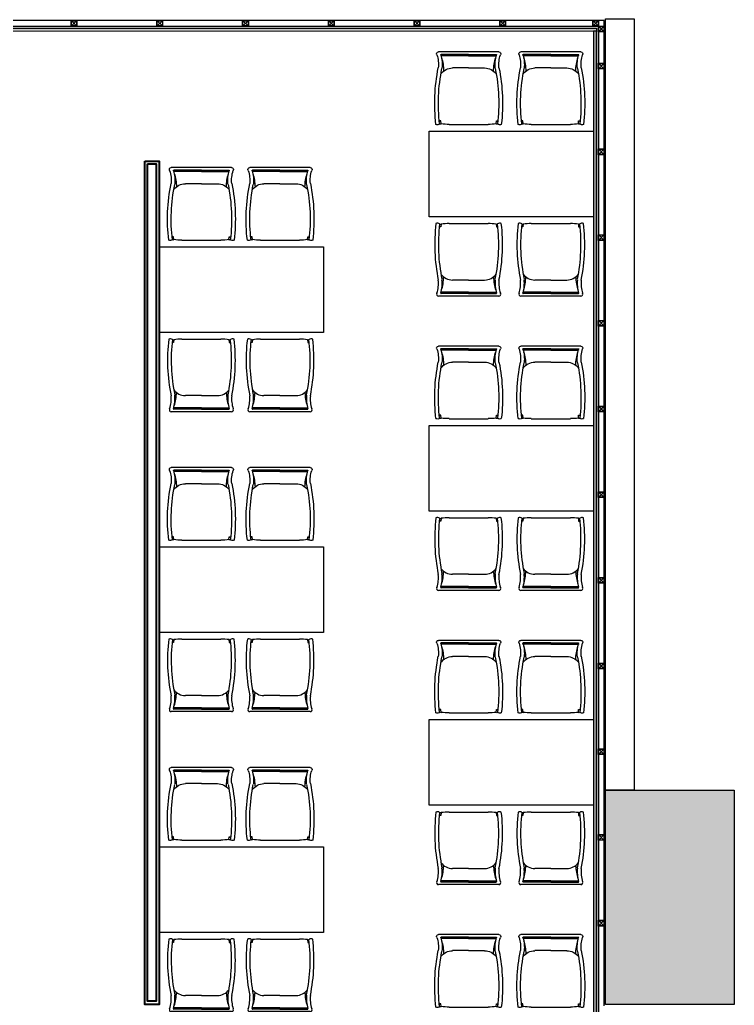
# Model space of a CAD drawing. Header units: millimetres. Extents: x 226371 to 229337, y -157032 to -153287.
# Drawn here: x 228650 to 229150, y -156685 to -155995 of the extents above; entities that cross this region are included whole.
import ezdxf

# ---------------------------------------------------------------- set-up
doc = ezdxf.new("R2010")
doc.units = ezdxf.units.MM
for name, color, linetype in [('Alçıpan Duvar', 1, 'Continuous'), ('ceco.net 148', 7, 'Continuous'), ('Duvar Beton Görünümlü', 149, 'Continuous'), ('PROFİL', 252, 'Continuous'), ('XREF-interior-00$0$ASOS-WALL-FULL', 4, 'Continuous'), ('XREF-structure-00$0$ASOS-HATCH', 8, 'Continuous'), ('XREF-structure-00$0$ASOS-STRC-CNCRT', 2, 'Continuous')]:
    doc.layers.add(name, color=color, linetype=linetype)
for name, color, linetype, lineweight in [('Duvar Taş Kaplama', 23, 'Continuous', 13), ('s.Kesit', 167, 'Continuous', 40), ('s.Tefriş', 27, 'Continuous', 30)]:
    doc.layers.add(name, color=color, linetype=linetype, lineweight=lineweight)

# ---------------------------------------------------------------- blocks, each defined once
blk = doc.blocks.new('rtherterhr')
at = {"layer": 's.Tefriş'}
for p, q in [((-128.3, -655.3), (1.8, -655.3)), ((1.8, -655.3), (131.8, -655.3)), ((-184.2, -678.3), (-193.7, -678.3)), ((-184.2, -678.3), (-193.3, -674)), ((-182.4, -658.9), (-184.2, -678.3)), ((185.3, -658.9), (187.1, -678.3)), ((187.1, -678.3), (196.2, -674)), ((187.1, -678.3), (196.7, -678.3)), ((1.5, -1032), (-105.3, -1032)), ((1.5, -1032), (108.2, -1032)), ((1.5, -1113), (-182, -1113)), ((1.5, -1113.9), (-182, -1113.9)), ((1.5, -1113), (184.9, -1113)), ((1.5, -1113.9), (184.9, -1113.9)), ((202.7, -1139.1), (-199.1, -1139.1)), ((1.5, -1122), (-182.3, -1122)), ((1.5, -1122), (185.2, -1122))]:
    blk.add_line(p, q, dxfattribs=at)
for centre, radius, start, end in [((956.4, -795.9), 1180.7, 173.16375, 191.56433), ((-205.9, -675.1), 22.2, 49.52362, 116.80387), ((-123.5, -1136.2), 480.9, 90.56992, 97.02957), ((127, -1136.2), 480.9, 82.97043, 89.43008), ((209.4, -675.1), 22.2, 63.19613, 130.47638), ((-952.8, -795.9), 1180.7, 348.43567, 6.83625), ((954.7, -795.7), 1154.4, 173.16375, 191.56433), ((-186.1, -647.5), 12, 243.4625, 288.24639), ((-186.1, -647.5), 12, 243.4625, 288.24639), ((-951.8, -795.7), 1154.4, 348.43567, 6.83625), ((189.1, -647.5), 12, 251.75361, 296.5375), ((189.7, -647.5), 12, 251.75361, 296.5375), ((-416, -1053.1), 216.6, 342.03388, 5.44867), ((-415.7, -1052.5), 240.9, 344.03742, 5.44867), ((-104.4, -934.1), 97.8, 216.80733, 269.48361), ((-482.1, -1004.7), 317.3, 342.43591, 358.84091), ((107.4, -934.1), 97.8, 270.51639, 323.19267), ((485.1, -1004.7), 317.3, 181.15909, 197.56409), ((418.6, -1052.5), 240.9, 174.55133, 195.96258), ((419.5, -1053.1), 216.6, 174.55133, 197.96612), ((-181.9, -1113.1), 0.725, 162.47915, 272.62383), ((-182.1, -1112.6), 0.433, 170.77976, 288.2285), ((184.8, -1113.1), 0.725, 267.37617, 17.52085), ((185, -1112.6), 0.433, 251.7715, 9.22024), ((-199.2, -1126.5), 12.6, 148.50007, 270.17078), ((-181.8, -1119.7), 2.42, 158.62583, 259.65504), ((184.8, -1119.7), 2.42, 280.34496, 21.37417), ((202.7, -1126.5), 12.6, 269.82922, 31.49993)]:
    blk.add_arc(centre, radius, start, end, dxfattribs=at)

msp = doc.modelspace()

# ---------------------------------------------------------------- hatches: boundary and pattern name
at = {"layer": 'Duvar Beton Görünümlü'}
h = msp.add_hatch(color=256, dxfattribs=at)
h.dxf.hatch_style = 1
h.paths.add_polyline_path([(229051.14, -156003.02), (229051.14, -156693.02), (229057.64, -156693.02), (229057.64, -156795.02), (229059.64, -156795.02), (229059.64, -156691.02), (229053.14, -156691.02), (229053.14, -156003.02)])
at = {"layer": 'Duvar Taş Kaplama'}
h = msp.add_hatch(color=256, dxfattribs=at)
h.dxf.hatch_style = 1
h.paths.add_polyline_path([(229053.14, -156003.02), (229053.14, -156001.02), (228387.14, -156001.02), (228387.14, -156003.02)])
at = {"layer": 'XREF-structure-00$0$ASOS-HATCH'}
h = msp.add_hatch(color=256, dxfattribs=at)
h.dxf.hatch_style = 1
h.paths.add_polyline_path([(229149.64, -156684.52), (229059.64, -156684.52), (229059.64, -156534.52), (229149.64, -156534.52)])

# ---------------------------------------------------------------- linework, layer by layer
at = {"layer": 'Alçıpan Duvar'}
for p, q in [((228385.64, -155999.52), (229054.64, -155999.52)), ((228387.14, -156001.02), (229053.14, -156001.02)), ((229053.14, -156001.02), (229053.14, -156691.02)), ((229054.64, -155999.52), (229054.64, -156689.52))]:
    msp.add_line(p, q, dxfattribs=at)
at = {"layer": 'Duvar Beton Görünümlü'}
msp.add_lwpolyline([(229051.14, -156003.02), (229051.14, -156693.02), (229057.64, -156693.02), (229057.64, -156795.02), (229059.64, -156795.02), (229059.64, -156691.02), (229053.14, -156691.02), (229053.14, -156003.02), (229051.14, -156003.02)], dxfattribs=at)
at = {"layer": 'Duvar Taş Kaplama'}
msp.add_lwpolyline([(228387.14, -156003.02), (229053.14, -156003.02), (229053.14, -156001.02), (228387.14, -156001.02)], close=True, dxfattribs=at)
at = {"layer": 'PROFİL'}
for p, q in [((229058.64, -155995.52), (228180.64, -155995.52)), ((228685.84, -155995.72), (228689.44, -155999.32)), ((228685.84, -155999.32), (228689.44, -155995.72)), ((228745.84, -155995.72), (228749.44, -155999.32)), ((228745.84, -155999.32), (228749.44, -155995.72)), ((228805.84, -155995.72), (228809.44, -155999.32)), ((228805.84, -155999.32), (228809.44, -155995.72)), ((228865.84, -155995.72), (228869.44, -155999.32)), ((228865.84, -155999.32), (228869.44, -155995.72)), ((228925.84, -155995.72), (228929.44, -155999.32)), ((228925.84, -155999.32), (228929.44, -155995.72)), ((228985.84, -155995.72), (228989.44, -155999.32)), ((228985.84, -155999.32), (228989.44, -155995.72)), ((229050.84, -155995.72), (229054.44, -155999.32)), ((229050.84, -155999.32), (229054.44, -155995.72)), ((229054.84, -155999.72), (229058.44, -156003.32)), ((229054.84, -156003.32), (229058.44, -155999.72)), ((229058.64, -156685.52), (229058.64, -155995.52)), ((229054.84, -156025.72), (229058.44, -156029.32)), ((229054.84, -156029.32), (229058.44, -156025.72)), ((229054.84, -156085.72), (229058.44, -156089.32)), ((229054.84, -156089.32), (229058.44, -156085.72)), ((229054.84, -156145.72), (229058.44, -156149.32)), ((229054.84, -156149.32), (229058.44, -156145.72)), ((229054.84, -156205.72), (229058.44, -156209.32)), ((229054.84, -156209.32), (229058.44, -156205.72)), ((229054.84, -156265.72), (229058.44, -156269.32)), ((229054.84, -156269.32), (229058.44, -156265.72)), ((229054.84, -156325.72), (229058.44, -156329.32)), ((229054.84, -156329.32), (229058.44, -156325.72)), ((229054.84, -156385.72), (229058.44, -156389.32)), ((229054.84, -156389.32), (229058.44, -156385.72)), ((229054.84, -156445.72), (229058.44, -156449.32)), ((229054.84, -156449.32), (229058.44, -156445.72)), ((229054.84, -156505.72), (229058.44, -156509.32)), ((229054.84, -156509.32), (229058.44, -156505.72)), ((229054.84, -156565.72), (229058.44, -156569.32)), ((229054.84, -156569.32), (229058.44, -156565.72)), ((229054.84, -156625.72), (229058.44, -156629.32)), ((229054.84, -156629.32), (229058.44, -156625.72))]:
    msp.add_line(p, q, dxfattribs=at)
for points in [[(228685.64, -155995.52), (228689.64, -155995.52), (228689.64, -155999.52), (228685.64, -155999.52)], [(228685.84, -155995.72), (228689.44, -155995.72), (228689.44, -155999.32), (228685.84, -155999.32)], [(228745.64, -155995.52), (228749.64, -155995.52), (228749.64, -155999.52), (228745.64, -155999.52)], [(228745.84, -155995.72), (228749.44, -155995.72), (228749.44, -155999.32), (228745.84, -155999.32)], [(228805.64, -155995.52), (228809.64, -155995.52), (228809.64, -155999.52), (228805.64, -155999.52)], [(228805.84, -155995.72), (228809.44, -155995.72), (228809.44, -155999.32), (228805.84, -155999.32)], [(228865.64, -155995.52), (228869.64, -155995.52), (228869.64, -155999.52), (228865.64, -155999.52)], [(228865.84, -155995.72), (228869.44, -155995.72), (228869.44, -155999.32), (228865.84, -155999.32)], [(228925.64, -155995.52), (228929.64, -155995.52), (228929.64, -155999.52), (228925.64, -155999.52)], [(228925.84, -155995.72), (228929.44, -155995.72), (228929.44, -155999.32), (228925.84, -155999.32)], [(228985.64, -155995.52), (228989.64, -155995.52), (228989.64, -155999.52), (228985.64, -155999.52)], [(228985.84, -155995.72), (228989.44, -155995.72), (228989.44, -155999.32), (228985.84, -155999.32)], [(229050.64, -155995.52), (229054.64, -155995.52), (229054.64, -155999.52), (229050.64, -155999.52)], [(229050.84, -155995.72), (229054.44, -155995.72), (229054.44, -155999.32), (229050.84, -155999.32)], [(229054.64, -155999.52), (229058.64, -155999.52), (229058.64, -156003.52), (229054.64, -156003.52)], [(229054.84, -155999.72), (229058.44, -155999.72), (229058.44, -156003.32), (229054.84, -156003.32)], [(229054.64, -156025.52), (229058.64, -156025.52), (229058.64, -156029.52), (229054.64, -156029.52)], [(229054.84, -156025.72), (229058.44, -156025.72), (229058.44, -156029.32), (229054.84, -156029.32)], [(229054.64, -156085.52), (229058.64, -156085.52), (229058.64, -156089.52), (229054.64, -156089.52)], [(229054.84, -156085.72), (229058.44, -156085.72), (229058.44, -156089.32), (229054.84, -156089.32)], [(229054.64, -156145.52), (229058.64, -156145.52), (229058.64, -156149.52), (229054.64, -156149.52)], [(229054.84, -156145.72), (229058.44, -156145.72), (229058.44, -156149.32), (229054.84, -156149.32)], [(229054.64, -156205.52), (229058.64, -156205.52), (229058.64, -156209.52), (229054.64, -156209.52)], [(229054.84, -156205.72), (229058.44, -156205.72), (229058.44, -156209.32), (229054.84, -156209.32)], [(229054.64, -156265.52), (229058.64, -156265.52), (229058.64, -156269.52), (229054.64, -156269.52)], [(229054.84, -156265.72), (229058.44, -156265.72), (229058.44, -156269.32), (229054.84, -156269.32)], [(229054.64, -156325.52), (229058.64, -156325.52), (229058.64, -156329.52), (229054.64, -156329.52)], [(229054.84, -156325.72), (229058.44, -156325.72), (229058.44, -156329.32), (229054.84, -156329.32)], [(229054.64, -156385.52), (229058.64, -156385.52), (229058.64, -156389.52), (229054.64, -156389.52)], [(229054.84, -156385.72), (229058.44, -156385.72), (229058.44, -156389.32), (229054.84, -156389.32)], [(229054.64, -156445.52), (229058.64, -156445.52), (229058.64, -156449.52), (229054.64, -156449.52)], [(229054.84, -156445.72), (229058.44, -156445.72), (229058.44, -156449.32), (229054.84, -156449.32)], [(229054.64, -156505.52), (229058.64, -156505.52), (229058.64, -156509.52), (229054.64, -156509.52)], [(229054.84, -156505.72), (229058.44, -156505.72), (229058.44, -156509.32), (229054.84, -156509.32)], [(229054.64, -156565.52), (229058.64, -156565.52), (229058.64, -156569.52), (229054.64, -156569.52)], [(229054.84, -156565.72), (229058.44, -156565.72), (229058.44, -156569.32), (229054.84, -156569.32)], [(229054.64, -156625.52), (229058.64, -156625.52), (229058.64, -156629.52), (229054.64, -156629.52)], [(229054.84, -156625.72), (229058.44, -156625.72), (229058.44, -156629.32), (229054.84, -156629.32)]]:
    msp.add_lwpolyline(points, close=True, dxfattribs=at)
at = {"layer": 's.Kesit'}
for points in [[(228737.14, -156094.02), (228747.14, -156094.02), (228747.14, -156684.52), (228737.14, -156684.52)], [(228739.14, -156095.88), (228745.14, -156095.88), (228745.14, -156682.06), (228739.14, -156682.06)]]:
    msp.add_lwpolyline(points, close=True, dxfattribs=at)
at = {"layer": 's.Tefriş'}
for points in [[(228936.14, -156073.02), (229051.14, -156073.02), (229051.14, -156133.02), (228936.14, -156133.02)], [(228936.14, -156279.02), (229051.14, -156279.02), (229051.14, -156339.02), (228936.14, -156339.02)], [(228936.14, -156485.02), (229051.14, -156485.02), (229051.14, -156545.02), (228936.14, -156545.02)]]:
    msp.add_lwpolyline(points, close=True, dxfattribs=at)
for points in [[(228802.14, -156214.02), (228747.14, -156214.02), (228747.14, -156154.02), (228802.14, -156154.02)], [(228802.14, -156154.02), (228862.14, -156154.02), (228862.14, -156214.02), (228802.14, -156214.02)], [(228802.14, -156424.03), (228747.14, -156424.03), (228747.14, -156364.03), (228802.14, -156364.03)], [(228802.14, -156364.03), (228862.14, -156364.03), (228862.14, -156424.03), (228802.14, -156424.03)], [(228802.14, -156634.03), (228747.14, -156634.03), (228747.14, -156574.03), (228802.14, -156574.03)], [(228802.14, -156574.03), (228862.14, -156574.03), (228862.14, -156634.03), (228802.14, -156634.03)]]:
    msp.add_lwpolyline(points, dxfattribs=at)
at = {"layer": 'XREF-interior-00$0$ASOS-WALL-FULL'}
msp.add_lwpolyline([(229079.64, -156534.52), (229059.64, -156534.52), (229059.64, -155994.52), (229079.64, -155994.52)], close=True, dxfattribs=at)
at = {"layer": 'XREF-structure-00$0$ASOS-STRC-CNCRT'}
msp.add_lwpolyline([(229149.64, -156684.52), (229059.64, -156684.52), (229059.64, -156534.52), (229149.64, -156534.52), (229149.64, -156684.52)], close=True, dxfattribs=at)

# ---------------------------------------------------------------- block references
at = {"layer": 'ceco.net 148', "xscale": -0.1050000000104774, "yscale": 0.1050000000104774, "zscale": 0.105, "rotation": 180}
for p in [(228963.59, -156137.14), (229021.1, -156137.14), (228776.6, -156218.2), (228831.6, -156218.2), (228963.59, -156343.14), (229021.1, -156343.14), (228776.6, -156428.2), (228831.6, -156428.2), (228963.59, -156549.14), (229021.1, -156549.14), (228776.6, -156638.21), (228831.6, -156638.21), (228963.59, -156755.14), (229021.1, -156755.14)]:
    msp.add_blockref('rtherterhr', p, dxfattribs=at)
at = {"layer": 'ceco.net 148', "xscale": 0.1050000000104774, "yscale": 0.1050000000104774, "zscale": 0.1050000000000182}
for p in [(228963.59, -156068.92), (229021.1, -156068.92), (228776.6, -156149.85), (228831.6, -156149.85), (228963.59, -156274.92), (229021.1, -156274.92), (228776.6, -156359.85), (228831.6, -156359.85), (228963.59, -156480.92), (229021.1, -156480.92), (228776.6, -156569.86), (228831.6, -156569.86)]:
    msp.add_blockref('rtherterhr', p, dxfattribs=at)

doc.saveas('drawing.dxf')
